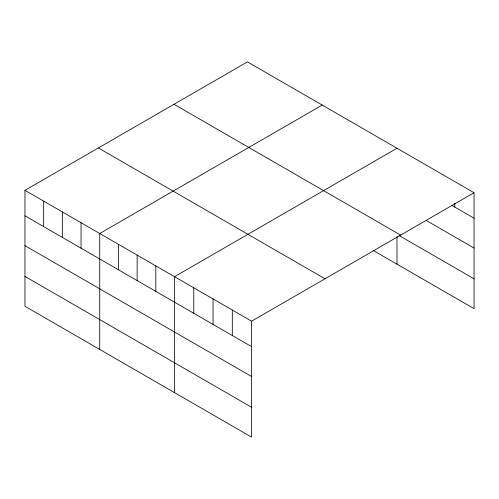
<?xml version="1.0" encoding="UTF-8"?>
<svg xmlns="http://www.w3.org/2000/svg" width="499" height="499" viewBox="0 0 499 499"><rect width="100%" height="100%" fill="white"/><g stroke="black" fill="none" stroke-linecap="round" stroke-linejoin="round"><path stroke-width="0.75" d="M24.95 190.337L251.571 321.175L251.571 437.112L24.95 306.274L24.95 190.337L247.429 61.888L474.05 192.726L474.05 308.663L373.626 250.685M322.211 105.064L99.738 233.513L99.738 349.45M396.998 148.24L174.519 276.689L174.519 392.626M251.571 321.175L474.05 192.726M451.464 205.164L474.05 218.206M426.227 220.446L474.05 248.053M174.008 104.279L400.635 235.116M399.655 235.859L474.05 278.816M98.365 147.947L324.992 278.785M24.95 215.811L251.571 346.649M24.95 245.664L251.571 376.502M24.95 276.421L251.571 407.259M454.789 203.224L454.789 207.085M396.998 236.563L396.998 264.183M232.309 310.054L232.309 335.528M213.048 298.932L213.048 324.406M193.787 287.811L193.787 313.285M155.825 265.892L155.825 291.366M137.131 255.101L137.131 280.575M118.431 244.304L118.431 269.778M81.038 222.716L81.038 248.19M62.344 211.925L62.344 237.399M43.644 201.128L43.644 226.602"/></g></svg>
